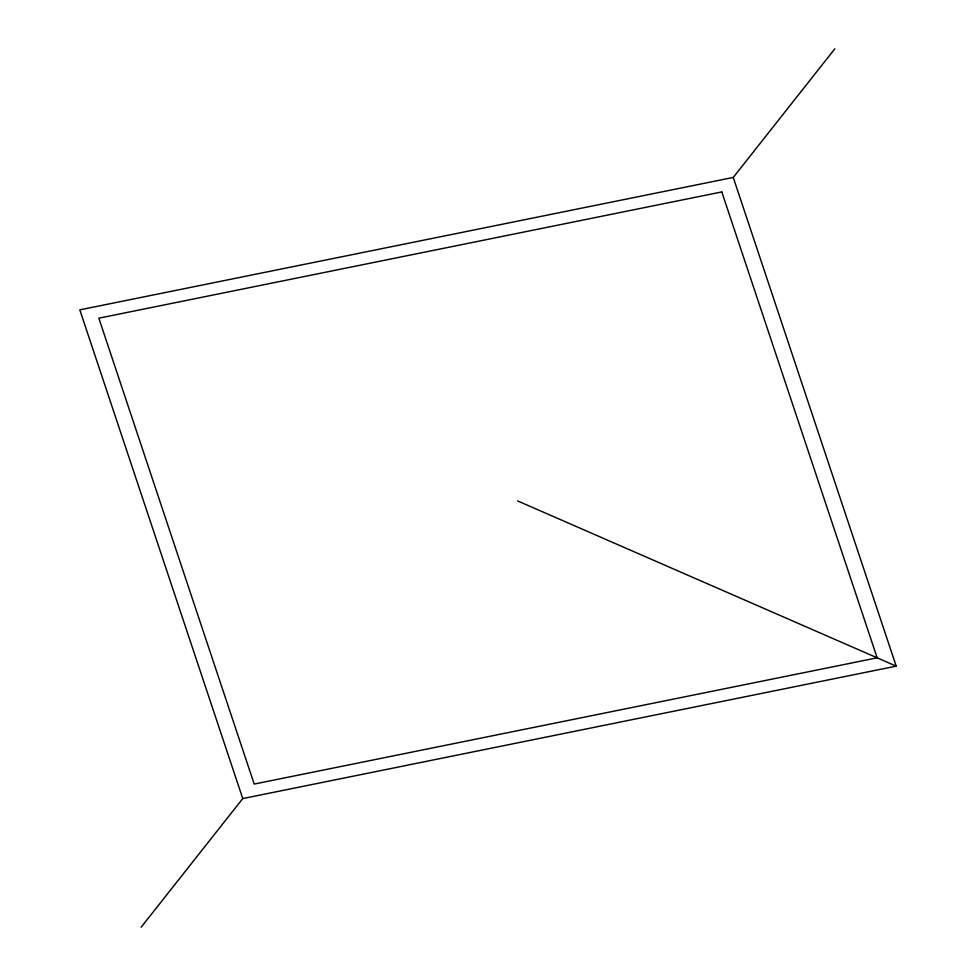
<?xml version="1.0" encoding="UTF-8"?>
<svg xmlns="http://www.w3.org/2000/svg" width="976" height="976" viewBox="0 0 976 976"><rect width="100%" height="100%" fill="white"/><g stroke="black" fill="none" stroke-linecap="round" stroke-linejoin="round"><path stroke-width="1.46" d="M141.166 927.2L242.756 798.563L896.2 666.144L733.244 177.437L834.834 48.8M733.244 177.437L79.8 309.856L242.756 798.563M517.634 500.932L896.2 666.144M721.801 191.93L98.844 318.176L254.199 784.07L877.156 657.824L721.801 191.93"/></g></svg>
